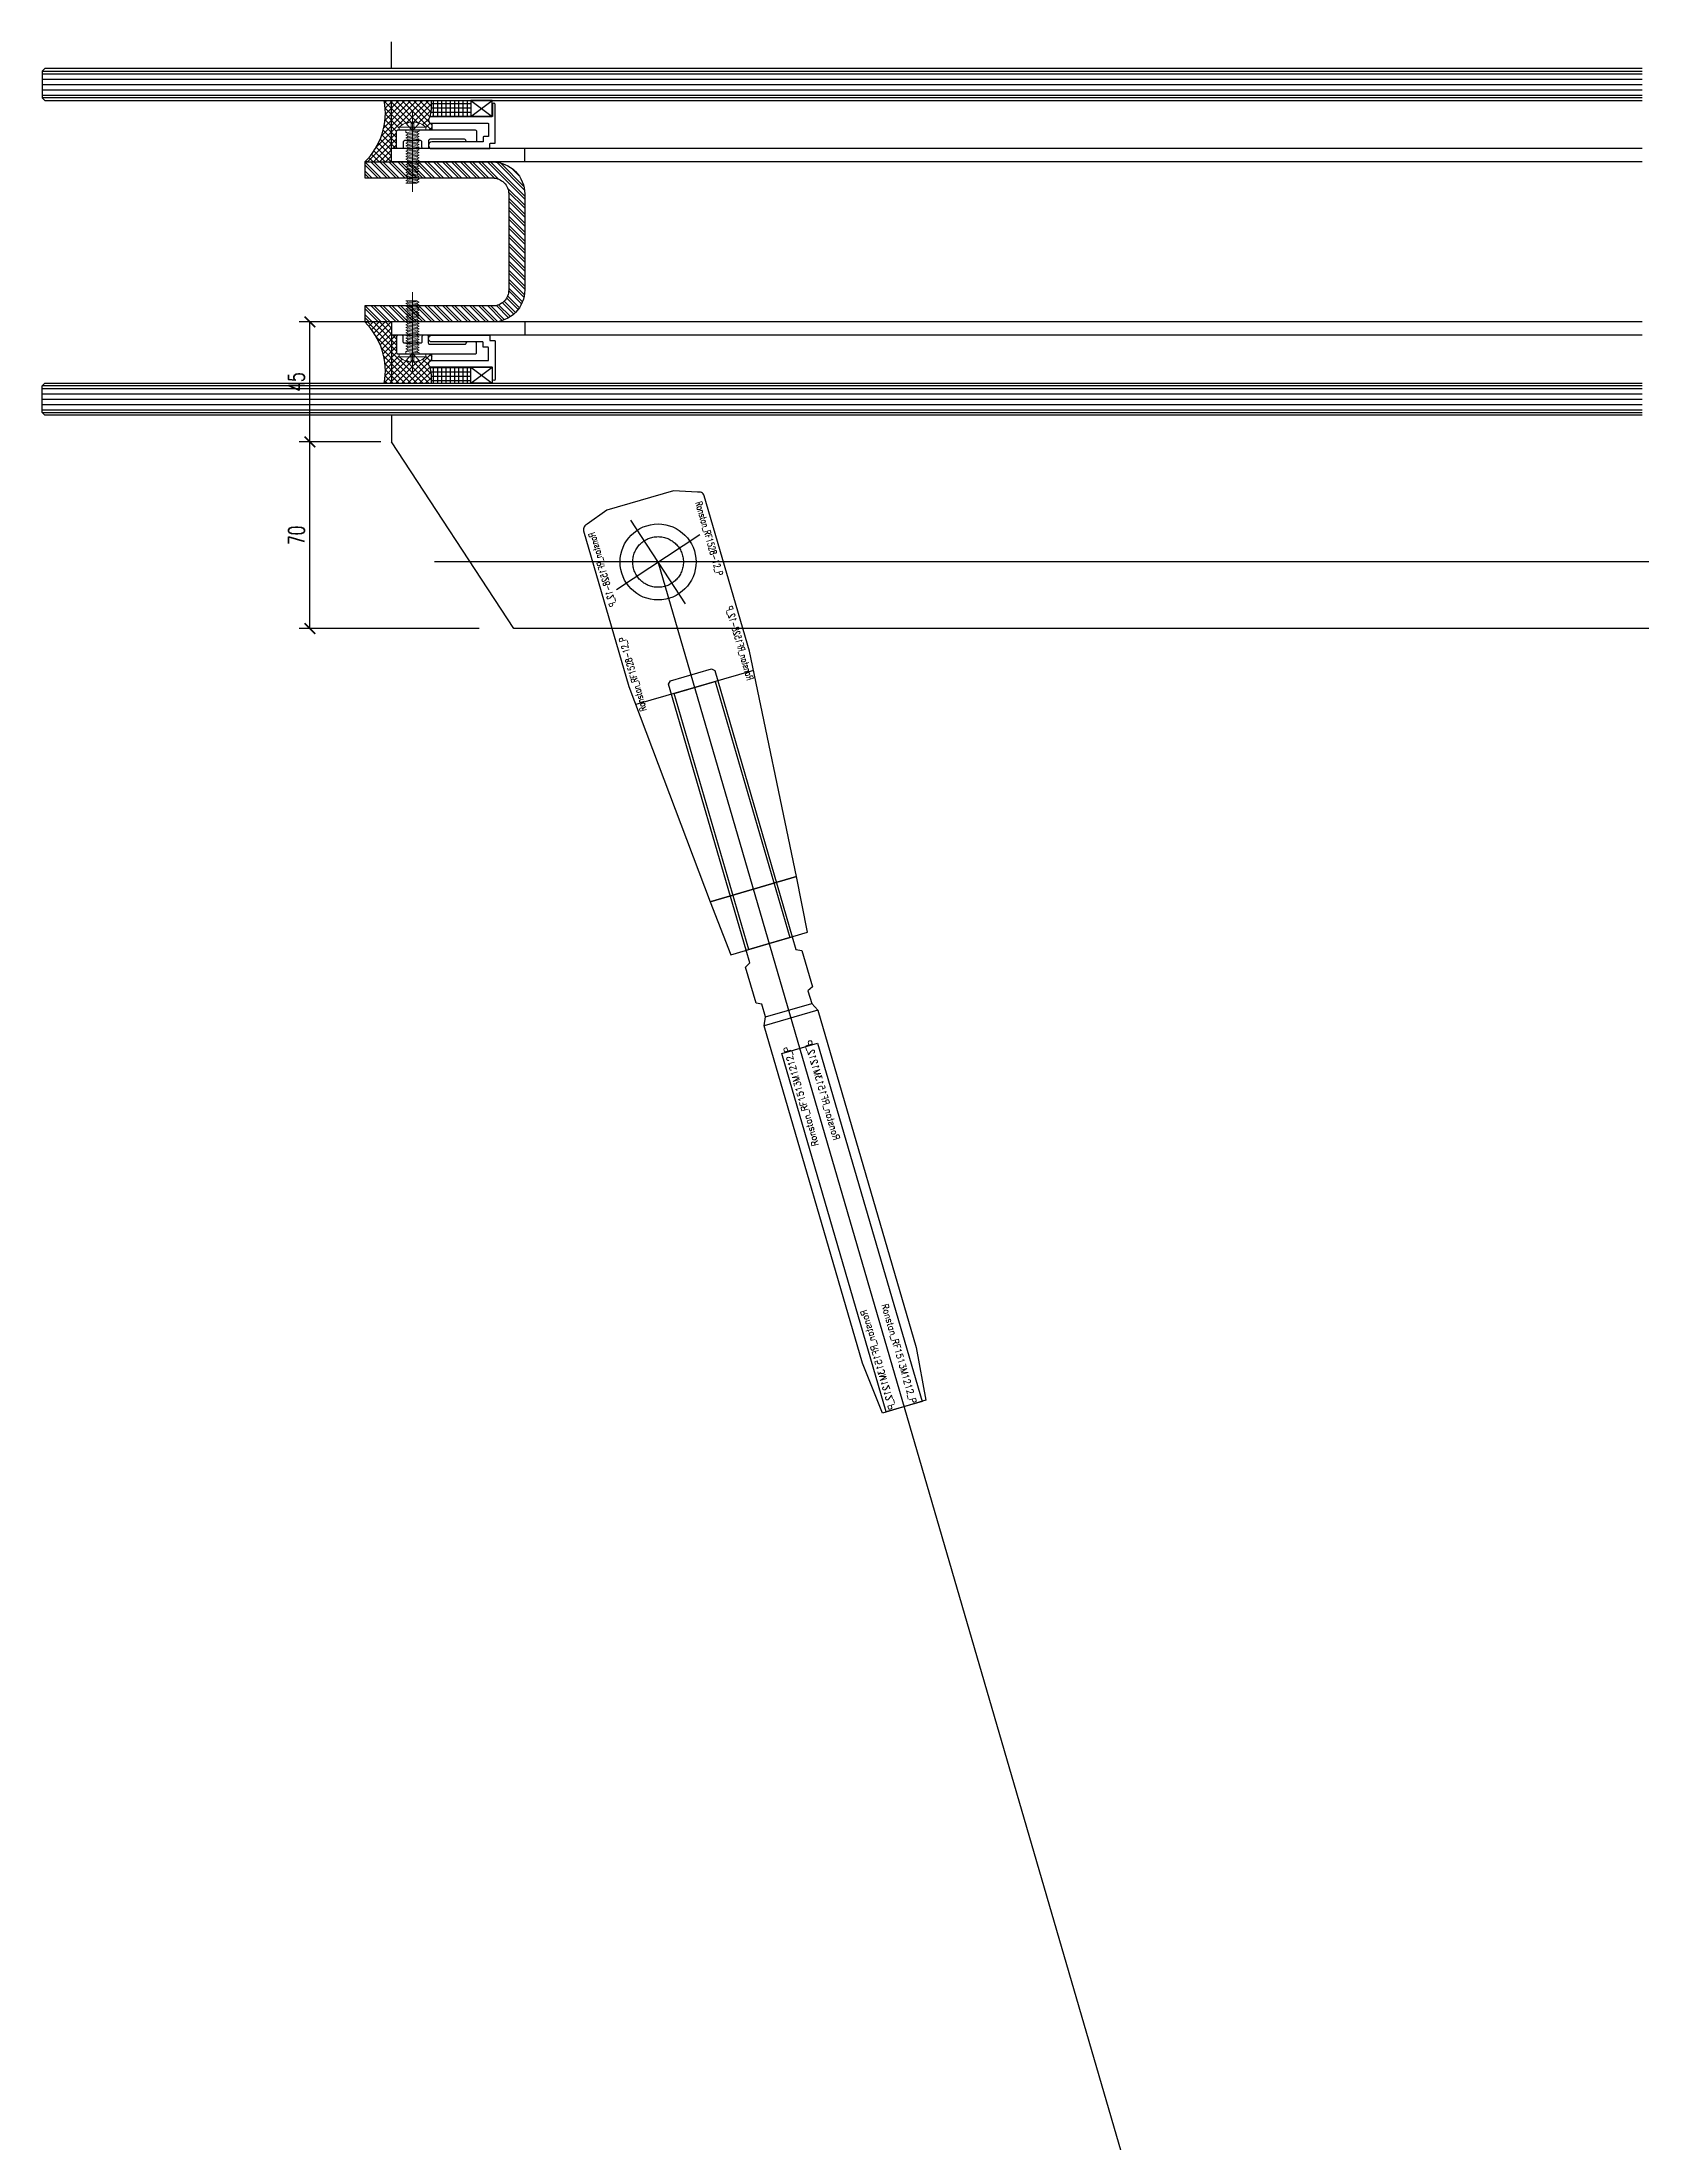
# Model space of a CAD drawing. Extents: x -163000 to 184253, y -124935 to 90032.
# Drawn here: x -132438 to -131838, y 30820 to 31607 of the extents above; entities that cross this region are included whole.
import ezdxf

# ---------------------------------------------------------------- set-up
doc = ezdxf.new("R2010")
doc.units = 0
doc.header["$LTSCALE"] = 1000
doc.header["$MEASUREMENT"] = 0
doc.linetypes.add('CENTER', pattern=[2, 1.25, -0.25, 0.25, -0.25])
doc.linetypes.add('HIDDEN', pattern=[0.375, 0.25, -0.125])
doc.layers.get('0').update_dxf_attribs({"linetype": 'CONTINUOUS'})
doc.layers.get('Defpoints').update_dxf_attribs({"linetype": 'CONTINUOUS'})
for name, color, linetype, lineweight in [('0.25bC', 6, 'CONTINUOUS', 18), ('0.25bCEN', 1, 'CENTER', 18), ('0.25bH', 3, 'HIDDEN', 18)]:
    doc.layers.add(name, color=color, linetype=linetype, lineweight=lineweight)
for name, color, linetype in [('Aux (not print)', 11, 'CONTINUOUS'), ('Die No(Not Print)', 11, 'CONTINUOUS'), ('glass-p', 1, 'CONTINUOUS'), ('SS Cable', 9, 'CONTINUOUS'), ('Steel', 30, 'CONTINUOUS')]:
    doc.layers.add(name, color=color, linetype=linetype)
doc.styles.add('ROMANS', font='romans', dxfattribs={"width": 0.9})
doc.styles.add('TXT', font='txt.shx', dxfattribs={"width": 0.7})
doc.dimstyles.new('1', dxfattribs={"dimtxt": 3, "dimasz": 2, "dimexe": 2, "dimexo": 2, "dimgap": 1, "dimtad": 1, "dimdsep": 46, "dimtxsty": 'TXT', "dimblk": 'ARCHTICK', "dimcen": 2.5, "dimclrd": 256, "dimclre": 256, "dimclrt": 256, "dimazin": 0, "dimtfac": 1, "dimtmove": 0, "dimatfit": 3, "dimfxl": 1, "dimlwd": -1, "dimlwe": -1, "dimarcsym": 0})

# ---------------------------------------------------------------- blocks, each defined once
blk = doc.blocks.new('11')
at = {"layer": '0.25bC'}
for p, q in [((1102.68, 1209.74), (1103.54, 1210.24)), ((1107.68, 1210.24), (1102.68, 1209.74)), ((1103.54, 1209.24), (1102.68, 1209.74)), ((1103.54, 1209.24), (1102.68, 1209.74)), ((1107.68, 1209.24), (1102.68, 1208.74)), ((1102.68, 1208.74), (1103.54, 1209.24)), ((1103.54, 1208.24), (1102.68, 1208.74)), ((1107.68, 1208.24), (1102.68, 1207.74)), ((1102.68, 1207.74), (1103.54, 1208.24)), ((1103.54, 1207.24), (1102.68, 1207.74)), ((1103.54, 1207.24), (1102.68, 1207.74)), ((1107.68, 1207.24), (1102.68, 1206.74)), ((1102.68, 1206.74), (1103.54, 1207.24)), ((1102.68, 1206.74), (1103.54, 1207.24)), ((1103.54, 1206.24), (1102.68, 1206.74)), ((1103.54, 1206.24), (1102.68, 1206.74)), ((1102.68, 1205.74), (1103.54, 1206.24)), ((1107.68, 1206.24), (1102.68, 1205.74)), ((1103.54, 1205.24), (1102.68, 1205.74)), ((1103.54, 1205.24), (1102.68, 1205.74)), ((1107.68, 1205.24), (1102.68, 1204.74)), ((1102.68, 1204.74), (1103.54, 1205.24)), ((1103.54, 1210.24), (1107.68, 1210.24)), ((1107.68, 1210.24), (1106.81, 1209.74)), ((1106.81, 1209.74), (1107.68, 1209.24)), ((1107.68, 1209.24), (1106.81, 1208.74)), ((1106.81, 1208.74), (1107.68, 1208.24)), ((1107.68, 1208.24), (1106.81, 1207.74)), ((1106.81, 1207.74), (1107.68, 1207.24)), ((1107.68, 1207.24), (1106.81, 1206.74)), ((1106.81, 1206.74), (1107.68, 1206.24)), ((1107.68, 1206.24), (1106.81, 1205.74)), ((1106.81, 1205.74), (1107.68, 1205.24)), ((1107.68, 1205.24), (1106.81, 1204.74)), ((1103.54, 1204.24), (1102.68, 1204.74)), ((1107.68, 1204.24), (1102.68, 1203.74)), ((1102.68, 1203.74), (1103.54, 1204.24)), ((1103.54, 1203.24), (1102.68, 1203.74)), ((1103.54, 1203.24), (1102.68, 1203.74)), ((1107.68, 1203.24), (1102.68, 1202.74)), ((1102.68, 1202.74), (1103.54, 1203.24)), ((1102.68, 1202.74), (1103.54, 1203.24)), ((1103.54, 1202.24), (1102.68, 1202.74)), ((1107.68, 1202.24), (1102.68, 1201.74)), ((1102.68, 1201.74), (1103.54, 1202.24)), ((1103.54, 1201.24), (1102.68, 1201.74)), ((1107.68, 1201.24), (1102.68, 1200.74)), ((1102.68, 1200.74), (1103.54, 1201.24)), ((1103.54, 1200.24), (1102.68, 1200.74)), ((1102.68, 1199.74), (1107.68, 1200.24)), ((1102.68, 1199.74), (1103.54, 1200.24)), ((1103.54, 1199.24), (1102.68, 1199.74)), ((1102.68, 1198.74), (1107.68, 1199.24)), ((1102.68, 1198.74), (1103.54, 1199.24)), ((1103.54, 1198.24), (1102.68, 1198.74)), ((1103.54, 1198.24), (1102.68, 1198.74)), ((1107.68, 1198.24), (1102.68, 1197.74)), ((1102.68, 1197.74), (1103.54, 1198.24)), ((1102.68, 1197.74), (1103.54, 1198.24)), ((1103.54, 1197.24), (1102.68, 1197.74)), ((1107.68, 1197.24), (1102.68, 1196.74)), ((1102.68, 1196.74), (1103.54, 1197.24)), ((1106.81, 1204.74), (1107.68, 1204.24)), ((1107.68, 1204.24), (1106.81, 1203.74)), ((1106.81, 1203.74), (1107.68, 1203.24)), ((1106.81, 1203.74), (1107.68, 1203.24)), ((1107.68, 1203.24), (1106.81, 1202.74)), ((1106.81, 1202.74), (1107.68, 1202.24)), ((1107.68, 1202.24), (1106.81, 1201.74)), ((1106.81, 1201.74), (1107.68, 1201.24)), ((1107.68, 1201.24), (1106.81, 1200.74)), ((1106.81, 1200.74), (1107.68, 1200.24)), ((1107.68, 1200.24), (1106.81, 1199.74)), ((1106.81, 1199.74), (1107.68, 1199.24)), ((1107.68, 1199.24), (1106.81, 1198.74)), ((1106.81, 1198.74), (1107.68, 1198.24)), ((1106.81, 1198.74), (1107.68, 1198.24)), ((1107.68, 1198.24), (1106.81, 1197.74)), ((1106.81, 1197.74), (1107.68, 1197.24)), ((1107.68, 1197.24), (1106.81, 1196.74)), ((1110.18, 1189.15), (1100.18, 1189.15)), ((1103.54, 1196.24), (1102.68, 1196.74)), ((1107.68, 1196.24), (1102.68, 1195.74)), ((1102.68, 1195.74), (1103.54, 1196.24)), ((1103.54, 1195.24), (1102.68, 1195.74)), ((1102.68, 1194.74), (1107.68, 1195.24)), ((1102.68, 1194.74), (1103.54, 1195.24)), ((1103.54, 1194.24), (1102.68, 1194.74)), ((1102.68, 1193.74), (1107.68, 1194.24)), ((1102.68, 1193.74), (1103.54, 1194.24)), ((1103.54, 1193.24), (1102.68, 1193.74)), ((1102.68, 1192.74), (1107.68, 1193.24)), ((1102.68, 1192.74), (1103.54, 1193.24)), ((1103.54, 1192.24), (1102.68, 1192.74)), ((1107.68, 1192.24), (1102.68, 1191.74)), ((1102.68, 1191.74), (1103.54, 1192.24)), ((1103.54, 1191.24), (1102.68, 1191.74)), ((1102.68, 1190.74), (1107.68, 1191.24)), ((1102.68, 1190.74), (1103.54, 1191.24)), ((1102.68, 1190.24), (1102.68, 1190.74)), ((1106.81, 1196.74), (1107.68, 1196.24)), ((1107.68, 1196.24), (1106.81, 1195.74)), ((1106.81, 1195.74), (1107.68, 1195.24)), ((1107.68, 1195.24), (1106.81, 1194.74)), ((1106.81, 1194.74), (1107.68, 1194.24)), ((1107.68, 1194.24), (1106.81, 1193.74)), ((1106.81, 1193.74), (1107.68, 1193.24)), ((1107.68, 1193.24), (1106.81, 1192.74)), ((1106.81, 1192.74), (1107.68, 1192.24)), ((1107.68, 1192.24), (1106.81, 1191.74)), ((1106.81, 1191.74), (1107.68, 1191.24)), ((1107.68, 1191.24), (1107.68, 1190.24))]:
    blk.add_line(p, q, dxfattribs=at)
blk.add_lwpolyline([(1100.18, 1189.15), (1100.18, 1190.24), (1110.18, 1190.24), (1110.18, 1189.15, -0.167288), (1105.68, 1187.26), (1105.68, 1187.76), (1104.68, 1187.76), (1104.68, 1187.26, -0.167288)], format="xyb", close=True, dxfattribs=at)
for start, end in [(241.32628, 264.26083), (275.73917, 298.67372)]:
    blk.add_arc((1105.18, 1192.24), 5, start, end, dxfattribs=at)
at = {"layer": '0.25bCEN', "ltscale": 0.2}
blk.add_line((1105.18, 1183.62), (1105.18, 1213.41), dxfattribs=at)
at = {"layer": '0.25bCEN', "ltscale": 0.05}
for p, q in [((1106.81, 1209.74), (1103.54, 1209.24)), ((1106.81, 1208.74), (1103.54, 1208.24)), ((1106.81, 1207.74), (1103.54, 1207.24)), ((1106.81, 1207.74), (1103.54, 1207.24)), ((1106.81, 1206.74), (1103.54, 1206.24)), ((1106.81, 1206.74), (1103.54, 1206.24)), ((1106.81, 1205.74), (1103.54, 1205.24)), ((1106.81, 1204.74), (1103.54, 1204.24)), ((1106.81, 1203.74), (1103.54, 1203.24)), ((1106.81, 1203.74), (1103.54, 1203.24)), ((1106.81, 1202.74), (1103.54, 1202.24)), ((1106.81, 1201.74), (1103.54, 1201.24)), ((1103.54, 1200.24), (1106.81, 1200.74)), ((1106.81, 1199.74), (1103.54, 1199.24)), ((1106.81, 1198.74), (1103.54, 1198.24)), ((1106.81, 1198.74), (1103.54, 1198.24)), ((1106.81, 1197.74), (1103.54, 1197.24)), ((1106.81, 1196.74), (1103.54, 1196.24)), ((1103.54, 1195.24), (1106.81, 1195.74)), ((1106.81, 1194.74), (1103.54, 1194.24)), ((1106.81, 1193.74), (1103.54, 1193.24)), ((1103.54, 1192.24), (1106.81, 1192.74)), ((1103.54, 1191.24), (1106.81, 1191.74))]:
    blk.add_line(p, q, dxfattribs=at)
at = {"layer": '0.25bH', "ltscale": 0.1}
for p, q in [((1104.68, 1189.94), (1102.63, 1187.69)), ((1105.68, 1189.94), (1104.68, 1189.94)), ((1104.68, 1187.76), (1104.68, 1189.94)), ((1105.68, 1187.76), (1105.68, 1189.94)), ((1107.72, 1187.69), (1105.68, 1189.94))]:
    blk.add_line(p, q, dxfattribs=at)
blk.add_lwpolyline([(1104.68, 1189.94), (1105.18, 1190.24), (1105.68, 1189.94)], dxfattribs=at)
blk = doc.blocks.new('_ArchTick')
at = {"color": 0, "linetype": 'ByBlock', "const_width": 0.15}
blk.add_lwpolyline([(-0.5, -0.5), (0.5, 0.5)], dxfattribs=at)
blk = doc.blocks.new('*D398')
at = {"layer": 'Defpoints', "color": 0, "transparency": 16777216}
for p in [(-132337.45, 31457.13), (-132306.87, 31457.13), (-132269.92, 31387.13)]:
    blk.add_point(p, dxfattribs=at)
at = {"layer": 'glass-p', "transparency": 16777216}
for p, q in [((-132310.87, 31457.13), (-132341.45, 31457.13)), ((-132337.45, 31387.13), (-132337.45, 31457.13)), ((-132273.92, 31387.13), (-132341.45, 31387.13))]:
    blk.add_line(p, q, dxfattribs=at)
at = {"layer": 'glass-p', "transparency": 16777216, "xscale": 4, "yscale": 4, "zscale": 4}
for p, rotation in [((-132337.45, 31457.13), 90), ((-132337.45, 31387.13), 270)]:
    blk.add_blockref('_ArchTick', p, dxfattribs=dict(at, rotation=rotation))
at = {"layer": 'glass-p', "transparency": 16777216, "insert": (-132342.45, 31422.13), "char_height": 6, "attachment_point": 5, "rotation": 90, "style": 'TXT'}
blk.add_mtext('70', dxfattribs=at)
blk = doc.blocks.new('*D400')
at = {"layer": 'Defpoints', "color": 0, "transparency": 16777216}
for p in [(-132337.45, 31502.13), (-132306.87, 31502.13), (-132306.87, 31457.13)]:
    blk.add_point(p, dxfattribs=at)
at = {"layer": 'glass-p', "transparency": 16777216}
for p, q in [((-132310.87, 31502.13), (-132341.45, 31502.13)), ((-132337.45, 31457.13), (-132337.45, 31502.13)), ((-132310.87, 31457.13), (-132341.45, 31457.13))]:
    blk.add_line(p, q, dxfattribs=at)
at = {"layer": 'glass-p', "transparency": 16777216, "xscale": 4, "yscale": 4, "zscale": 4}
for p, rotation in [((-132337.45, 31502.13), 90), ((-132337.45, 31457.13), 270)]:
    blk.add_blockref('_ArchTick', p, dxfattribs=dict(at, rotation=rotation))
at = {"layer": 'glass-p', "transparency": 16777216, "insert": (-132342.45, 31479.63), "char_height": 6, "attachment_point": 5, "rotation": 90, "style": 'TXT'}
blk.add_mtext('45', dxfattribs=at)
blk = doc.blocks.new('Ronstan_RF1528-12_P')
at = {"layer": 'Aux (not print)', "linetype": 'HIDDEN'}
blk.add_circle((0, 0), 9.5, dxfattribs=at)
at = {"layer": 'Aux (not print)'}
for p in [(0, 0), (149, 0)]:
    blk.add_point(p, dxfattribs=at)
at = {"layer": 'SS Cable', "color": 8, "linetype": 'HIDDEN'}
blk.add_line((49, 22.94), (49, -22.97), dxfattribs=at)
at = {"layer": 'SS Cable', "color": 0, "linetype": 'ByBlock'}
blk.add_lwpolyline([(-19, 23.5, 0.414214), (-21, 21.5), (-24, 13), (-24, -13), (-21, -21.53, 0.414214), (-19, -23.53), (41.72, -23.53), (127.76, -16.89), (127.76, 16.89), (41.72, 23.5)], format="xyb", close=True, dxfattribs=at)
blk.add_lwpolyline([(127.76, -16.89), (149, -15.01), (149, 15.01), (127.76, 16.89)], close=True, dxfattribs=at)
at = {"layer": 'SS Cable', "color": 8, "linetype": 'HIDDEN'}
blk.add_lwpolyline([(49, 8), (149, 8), (149, -8), (49, -8)], close=True, dxfattribs=at)
at = {"layer": 'Steel', "color": 8}
blk.add_circle((0, 0), 14.25, dxfattribs=at)
at = {"layer": 'Aux (not print)', "style": 'ROMANS', "width": 0.7}
for text_generation_flag, p in [(6, (-17.5, 19.63)), (4, (52.16, 19.63))]:
    blk.add_text('Ronstan_RF1528-12_P', height=2.5, rotation=180, dxfattribs=dict(at, text_generation_flag=text_generation_flag)).set_placement(p)
for text_generation_flag, p in [(4, (-17.5, -19.63)), (6, (52.16, -19.63))]:
    blk.add_text('Ronstan_RF1528-12_P', height=2.5, dxfattribs=dict(at, text_generation_flag=text_generation_flag)).set_placement(p)
blk = doc.blocks.new('Ronstan_RF1513M1212_P')
at = {"layer": 'Aux (not print)', "linetype": 'HIDDEN'}
blk.add_lwpolyline([(0, -9), (-103.95, -9), (-104.95, -8), (-104.95, 8), (-103.95, 9), (0, 9)], dxfattribs=at)
blk.add_lwpolyline([(180.92, -7), (40.92, -7), (40.92, 7), (180.92, 7)], close=True, dxfattribs=at)
at = {"layer": 'Aux (not print)'}
for p in [(0, 0), (180.92, 0)]:
    blk.add_point(p, dxfattribs=at)
at = {"layer": 'SS Cable', "linetype": 'ByBlock'}
blk.add_line((26.08, -9), (26.08, 9), dxfattribs=at)
blk.add_line((26.08, -9), (26.08, 9), dxfattribs=at)
at = {"layer": 'SS Cable', "color": 0, "linetype": 'ByBlock'}
for points in [[(0, 9), (5, 9), (6, 11), (20.08, 11), (21.08, 9), (26.08, 9), (29.08, 10.5), (160.92, 10.5), (180.92, 8.5), (180.92, -8.5), (160.92, -10.5), (29.08, -10.5), (26.08, -9), (21.08, -9), (20.08, -11), (6, -11), (5, -9), (0, -9)], [(26.08, 9), (29.08, 10.5), (29.08, -10.5), (26.08, -9)]]:
    blk.add_lwpolyline(points, close=True, dxfattribs=at)
at = {"layer": 'Die No(Not Print)', "extrusion": (0, 0, -1), "char_height": 2.5, "width": 32.6375, "attachment_point": 1, "style": 'ROMANS'}
for insert, text_direction in [((77.77, 5), (-1, 0, 0)), ((141.89, -5.83), (1, 0, 0))]:
    blk.add_mtext('Ronstan_RF1513M1212_P', dxfattribs=dict(at, insert=insert, text_direction=text_direction))
at = {"layer": 'Die No(Not Print)', "insert": (141.89, 5), "char_height": 2.5, "width": 32.6375, "attachment_point": 1, "style": 'ROMANS'}
blk.add_mtext('Ronstan_RF1513M1212_P', dxfattribs=at)
at = {"layer": 'Die No(Not Print)', "insert": (77.77, -5.83), "char_height": 2.5, "width": 32.6375, "attachment_point": 1, "rotation": 180, "style": 'ROMANS'}
blk.add_mtext('Ronstan_RF1513M1212_P', dxfattribs=at)
blk = doc.blocks.new('s2118a')
at = {"layer": 'glass-p'}
h = blk.add_hatch(dxfattribs=at)
h.set_pattern_fill('ANSI37', color=256, scale=0.5, angle=90, style=0)
h.set_pattern_definition([(225, (-165249.8741, 110382.9276), (1.122532015, -1.122532015), []), (315, (-165249.8741, 110382.9276), (1.122532015, 1.122532015), [])])
h.paths.add_polyline_path([(-132299.433, 31577.112), (-132299.433, 31576.612), (-132298.433, 31576.612), (-132298.433, 31577.112, -0.1672877), (-132293.933, 31575.219), (-132293.933, 31574.129), (-132291.683, 31574.129), (-132291.683, 31576.629, -0.7581322), (-132292.333, 31578.947, 0.0780345), (-132291.833, 31585.129), (-132309.544, 31585.129, -0.1832027), (-132312.905, 31567.129), (-132304.433, 31567.129, -0.4142136), (-132304.933, 31567.629), (-132304.933, 31573.629, -0.4142136), (-132304.433, 31574.129), (-132303.933, 31574.129), (-132303.933, 31575.219, -0.1672877)])
h.paths.add_polyline_path([(-132312.905, 31567.129, -0.0620318), (-132316.874, 31562.129), (-132306.874, 31562.129), (-132306.874, 31567.129)])
h = blk.add_hatch(dxfattribs=at)
h.set_pattern_fill('NET', color=256, scale=0.5, angle=90, style=0)
h.set_pattern_definition([(180, (-143417.8741, 32530.1592), (-9e-11, -1.5875), []), (270, (-143417.8741, 32530.1592), (1.5875, -9e-11), [])])
h.paths.add_polyline_path([(-132277.033, 31579.129), (-132277.033, 31585.129), (-132291.833, 31585.129, -0.0827625), (-132292.333, 31579.129)])
h = blk.add_hatch(dxfattribs=at)
h.set_pattern_fill('ANSI32', color=256, scale=0.25, angle=90, style=0)
h.set_pattern_definition([(135, (-165339.0505, -48944.0897), (1.68379802, 1.68379802), []), (135, (-165340.173, -48944.0897), (1.68379802, 1.68379802), [])])
edge = h.paths.add_edge_path()
edge.add_line((-132316.874, 31502.129), (-132316.874, 31562.129))
edge.add_line((-132316.874, 31562.129), (-132268.874, 31562.129))
edge.add_arc((-132268.874, 31550.129), 12, 360, 450, ccw=False)
edge.add_line((-132256.874, 31550.129), (-132256.874, 31514.129))
edge.add_arc((-132268.874, 31514.129), 12, 270, 360, ccw=False)
edge.add_line((-132268.874, 31502.129), (-132316.874, 31502.129))
edge = h.paths.add_edge_path()
edge.add_line((-132316.874, 31508.129), (-132316.874, 31556.129))
edge.add_line((-132316.874, 31556.129), (-132268.874, 31556.129))
edge.add_arc((-132268.874, 31550.129), 6, 360, 450, ccw=False)
edge.add_line((-132262.874, 31550.129), (-132262.874, 31514.129))
edge.add_arc((-132268.874, 31514.129), 6, 270, 360, ccw=False)
edge.add_line((-132268.874, 31508.129), (-132316.874, 31508.129))
h = blk.add_hatch(dxfattribs=at)
h.set_pattern_fill('ANSI37', color=256, scale=0.5, angle=90, style=0)
h.set_pattern_definition([(135, (-165249.8741, -47318.6699), (1.122532015, 1.122532015), []), (45, (-165249.8741, -47318.6699), (1.122532015, -1.122532015), [])])
h.paths.add_polyline_path([(-132299.433, 31487.146), (-132299.433, 31487.646), (-132298.433, 31487.646), (-132298.433, 31487.146, 0.1672877), (-132293.933, 31489.039), (-132293.933, 31490.129), (-132291.683, 31490.129), (-132291.683, 31487.629, 0.7581322), (-132292.333, 31485.311, -0.0780345), (-132291.833, 31479.129), (-132309.544, 31479.129, 0.1832027), (-132312.905, 31497.129), (-132304.433, 31497.129, 0.4142136), (-132304.933, 31496.629), (-132304.933, 31490.629, 0.4142136), (-132304.433, 31490.129), (-132303.933, 31490.129), (-132303.933, 31489.039, 0.1672877)])
h.paths.add_polyline_path([(-132312.905, 31497.129, 0.0620318), (-132316.874, 31502.129), (-132306.874, 31502.129), (-132306.874, 31497.129)])
h = blk.add_hatch(dxfattribs=at)
h.set_pattern_fill('NET', color=256, scale=0.5, angle=90, style=0)
h.set_pattern_definition([(180, (-143417.8741, 30534.0986), (9e-11, 1.5875), []), (90, (-143417.8741, 30534.0986), (1.5875, -9e-11), [])])
h.paths.add_polyline_path([(-132277.033, 31485.129), (-132277.033, 31479.129), (-132291.833, 31479.129, 0.0827625), (-132292.333, 31485.129)])
for p, q in [((-132306.874, 31597.129), (-132306.874, 31607.129)), ((-132436.9, 31597.129), (-132437.9, 31596.129)), ((-132437.9, 31596.129), (-132437.9, 31586.129)), ((-132437.9, 31596.129), (-131837.9, 31596.129)), ((-132437.9, 31595.129), (-131837.9, 31595.129)), ((-131837.9, 31597.129), (-132436.9, 31597.129)), ((-132437.9, 31593.129), (-131837.9, 31593.129)), ((-132437.9, 31591.129), (-131837.9, 31591.129)), ((-132437.9, 31589.129), (-131837.9, 31589.129)), ((-132437.9, 31587.129), (-131837.9, 31587.129)), ((-131837.9, 31586.129), (-132437.9, 31586.129)), ((-132436.9, 31585.129), (-132437.9, 31586.129)), ((-132436.9, 31585.129), (-131837.9, 31585.129)), ((-132306.874, 31567.129), (-132306.874, 31585.129)), ((-132277.033, 31585.129), (-132269.033, 31579.129)), ((-132277.033, 31579.129), (-132269.033, 31585.129)), ((-132291.683, 31576.629), (-132291.683, 31574.129)), ((-131837.9, 31567.129), (-132306.874, 31567.129)), ((-132306.874, 31562.129), (-132306.874, 31567.129)), ((-132256.874, 31562.129), (-132256.874, 31567.129)), ((-132316.874, 31562.129), (-132316.874, 31556.129)), ((-131837.9, 31562.129), (-132306.874, 31562.129)), ((-132316.874, 31508.129), (-132316.874, 31502.129)), ((-131837.9, 31502.129), (-132306.874, 31502.129)), ((-132306.874, 31502.129), (-132306.874, 31497.129)), ((-132256.874, 31502.129), (-132256.874, 31497.129)), ((-131837.9, 31497.129), (-132306.874, 31497.129)), ((-132306.874, 31497.129), (-132306.874, 31479.129)), ((-132291.683, 31487.629), (-132291.683, 31490.129)), ((-132277.033, 31479.129), (-132269.033, 31485.129)), ((-132277.033, 31485.129), (-132269.033, 31479.129)), ((-132436.9, 31479.129), (-132437.9, 31478.129)), ((-132437.9, 31468.129), (-132437.9, 31478.129)), ((-131837.9, 31478.129), (-132437.9, 31478.129)), ((-132437.9, 31477.129), (-131837.9, 31477.129)), ((-132436.9, 31479.129), (-131837.9, 31479.129)), ((-132437.9, 31475.129), (-131837.9, 31475.129)), ((-132437.9, 31473.129), (-131837.9, 31473.129)), ((-132437.9, 31471.129), (-131837.9, 31471.129)), ((-132437.9, 31469.129), (-131837.9, 31469.129)), ((-132436.9, 31467.129), (-132437.9, 31468.129)), ((-132437.9, 31468.129), (-131837.9, 31468.129)), ((-131837.9, 31467.129), (-132436.9, 31467.129)), ((-132306.874, 31467.129), (-132306.874, 31457.129)), ((-132260.92, 31387.129), (-132306.874, 31457.129)), ((-132222.51, 31401.864), (-132191.238, 31422.393)), ((-132196.609, 31396.493), (-132217.139, 31427.765)), ((-131837.9, 31412.129), (-132290.774, 31412.129)), ((-131837.9, 31412.129), (-132290.774, 31412.129)), ((-131804.84, 30032.13), (-132206.874, 31412.129)), ((-131429.9, 31412.129), (-131837.9, 31412.129)), ((-131837.9, 31387.129), (-132260.92, 31387.129)), ((-131429.9, 31387.129), (-131837.9, 31387.129))]:
    blk.add_line(p, q, dxfattribs=at)
for points in [[(-132291.683, 31569.629, 1), (-132291.683, 31567.129), (-132270.133, 31567.129, 0.4142136), (-132269.933, 31567.329), (-132269.933, 31568.929, -0.4142136), (-132269.733, 31569.129), (-132268.133, 31569.129, 0.4142136), (-132267.933, 31569.329), (-132267.933, 31583.629, 1), (-132268.933, 31583.629), (-132268.933, 31579.329, -0.4142136), (-132269.133, 31579.129), (-132291.683, 31579.129, 1), (-132291.683, 31576.629), (-132270.633, 31576.629, -0.4142136), (-132270.433, 31576.429), (-132270.433, 31571.829, -0.4142136), (-132270.633, 31571.629), (-132272.233, 31571.629, 0.4142136), (-132272.433, 31571.429), (-132272.433, 31569.829, -0.4142136), (-132272.633, 31569.629)], [(-132291.683, 31494.629, -1), (-132291.683, 31497.129), (-132270.133, 31497.129, -0.4142136), (-132269.933, 31496.929), (-132269.933, 31495.329, 0.4142136), (-132269.733, 31495.129), (-132268.133, 31495.129, -0.4142136), (-132267.933, 31494.929), (-132267.933, 31480.629, -1), (-132268.933, 31480.629), (-132268.933, 31484.929, 0.4142136), (-132269.133, 31485.129), (-132291.683, 31485.129, -1), (-132291.683, 31487.629), (-132270.633, 31487.629, 0.4142136), (-132270.433, 31487.829), (-132270.433, 31492.429, 0.4142136), (-132270.633, 31492.629), (-132272.233, 31492.629, -0.4142136), (-132272.433, 31492.829), (-132272.433, 31494.429, 0.4142136), (-132272.633, 31494.629)]]:
    blk.add_lwpolyline(points, format="xyb", close=True, dxfattribs=at)
for points in [[(-132269.033, 31585.129), (-132277.033, 31585.129), (-132277.033, 31579.129), (-132269.033, 31579.129)], [(-132269.033, 31479.129), (-132277.033, 31479.129), (-132277.033, 31485.129), (-132269.033, 31485.129)]]:
    blk.add_lwpolyline(points, close=True, dxfattribs=at)
for points in [[(-132278.933, 31570.129), (-132278.933, 31570.129), (-132278.933, 31570.129, 0.4142136), (-132279.433, 31570.629), (-132292.433, 31570.629, 0.4142136), (-132292.933, 31570.129), (-132292.933, 31567.629, -0.4142136), (-132293.433, 31567.129), (-132294.933, 31567.129, -0.4142136), (-132295.433, 31567.629), (-132295.433, 31569.629, 0.4142136), (-132295.933, 31570.129), (-132298.933, 31570.129), (-132301.933, 31570.129, 0.4142136), (-132302.433, 31569.629), (-132302.433, 31567.629, -0.4142136), (-132302.933, 31567.129), (-132304.433, 31567.129, -0.4142136), (-132304.933, 31567.629), (-132304.933, 31573.629, -0.4142136), (-132304.433, 31574.129), (-132299.316, 31574.129), (-132298.933, 31573.746), (-132298.551, 31574.129), (-132275.433, 31574.129, -0.4142136), (-132274.933, 31573.629), (-132274.933, 31570.129, -0.4142136), (-132275.433, 31569.629), (-132278.433, 31569.629, -0.4142136), (-132278.933, 31570.129)], [(-132316.874, 31562.129), (-132268.874, 31562.129, -0.4142136), (-132256.874, 31550.129), (-132256.874, 31514.129, -0.4142136), (-132268.874, 31502.129), (-132316.874, 31502.129)], [(-132316.874, 31556.129), (-132268.874, 31556.129, -0.4142136), (-132262.874, 31550.129), (-132262.874, 31514.129, -0.4142136), (-132268.874, 31508.129), (-132316.874, 31508.129)], [(-132278.933, 31494.129), (-132278.933, 31494.129), (-132278.933, 31494.129, -0.4142136), (-132279.433, 31493.629), (-132292.433, 31493.629, -0.4142136), (-132292.933, 31494.129), (-132292.933, 31496.629, 0.4142136), (-132293.433, 31497.129), (-132294.933, 31497.129, 0.4142136), (-132295.433, 31496.629), (-132295.433, 31494.629, -0.4142136), (-132295.933, 31494.129), (-132298.933, 31494.129), (-132301.933, 31494.129, -0.4142136), (-132302.433, 31494.629), (-132302.433, 31496.629, 0.4142136), (-132302.933, 31497.129), (-132304.433, 31497.129, 0.4142136), (-132304.933, 31496.629), (-132304.933, 31490.629, 0.4142136), (-132304.433, 31490.129), (-132299.316, 31490.129), (-132298.933, 31490.512), (-132298.551, 31490.129), (-132275.433, 31490.129, 0.4142136), (-132274.933, 31490.629), (-132274.933, 31494.129, 0.4142136), (-132275.433, 31494.629), (-132278.433, 31494.629, 0.4142136), (-132278.933, 31494.129)]]:
    blk.add_lwpolyline(points, format="xyb", dxfattribs=at)
for centre, radius, start, end in [((-132334.963, 31580.562), 25.826, 314.460068, 10.184984), ((-132311.769, 31583.63), 19.992, 346.452193, 4.30021), ((-132334.963, 31483.696), 25.826, 349.815016, 45.539932), ((-132311.769, 31480.628), 19.992, 355.69979, 13.547807)]:
    blk.add_arc(centre, radius, start, end, dxfattribs=at)
for name, p, rotation in [('11', (-131193.755, 32764.374), 179.9999999966649), ('Ronstan_RF1528-12_P', (-132206.874, 31412.129), 286.2424064666506), ('Ronstan_RF1513M1212_P', (-132165.198, 31269.076), 286.2424064666506)]:
    blk.add_blockref(name, p, dxfattribs=dict(at, rotation=rotation))
at = {"layer": 'glass-p', "xscale": -1, "rotation": 359.9999999966649}
blk.add_blockref('11', (-131193.755, 30299.884), dxfattribs=at)
at = {"layer": 'glass-p'}
for base, p1, p2, picture, middle in [((-132337.454, 31502.129), (-132306.874, 31457.129), (-132306.874, 31502.129), '*D400', (-132342.454, 31479.629)), ((-132337.454, 31457.129), (-132269.923, 31387.129), (-132306.874, 31457.129), '*D398', (-132342.454, 31422.129))]:
    dim = blk.add_linear_dim(base=base, p1=p1, p2=p2, angle=270, dimstyle='1', override={"dimscale": 2}, dxfattribs=at)
    dim.commit()
    dim.dimension.update_dxf_attribs({"geometry": picture, "text_midpoint": middle})

msp = doc.modelspace()

# ---------------------------------------------------------------- block references
msp.add_blockref('s2118a', (0, 0))

doc.saveas('drawing.dxf')
